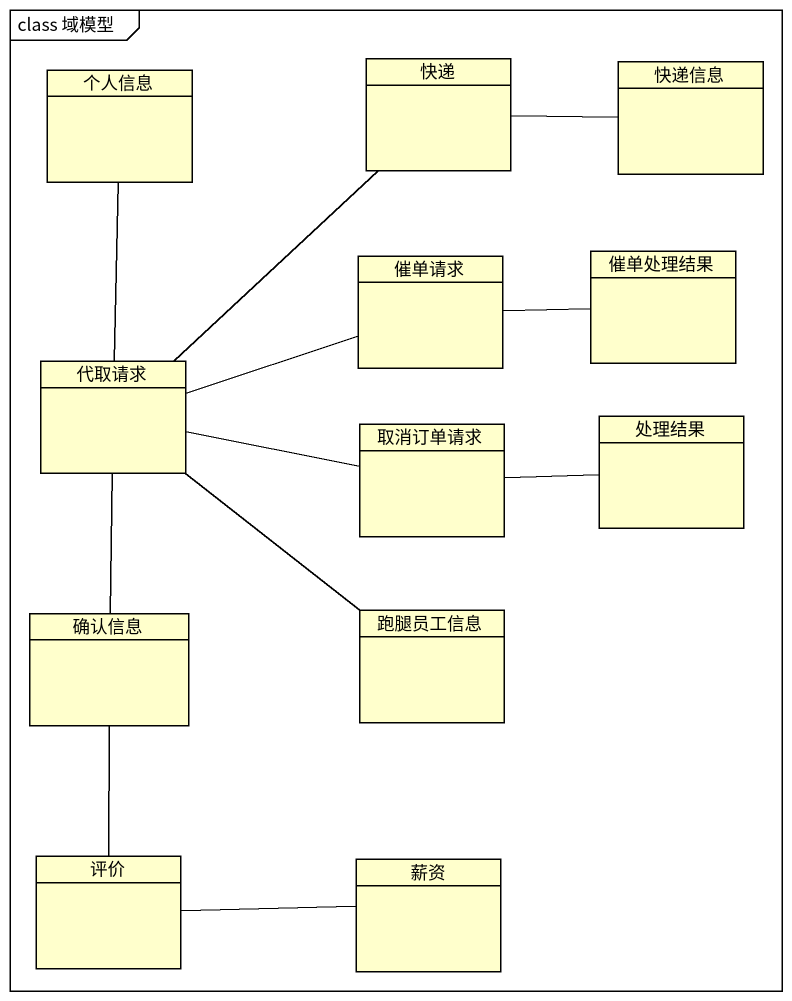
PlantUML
@startuml
mainframe class 域模型
hide circle
hide empty members
class 个人信息
class 快递
class 快递信息
class 催单请求
class 催单处理结果
class 代取请求
class 取消订单请求
class 处理结果
class 确认信息
class 跑腿员工信息
class 评价
class 薪资
个人信息 -- 代取请求
快递 -right- 快递信息
催单请求 -left- 代取请求
催单处理结果 -left- 催单请求
代取请求 -up- 快递
代取请求 -- 确认信息
取消订单请求 -left- 代取请求
处理结果 -left- 取消订单请求
确认信息 -- 评价
跑腿员工信息 -up- 代取请求
薪资 -left- 评价
@enduml
